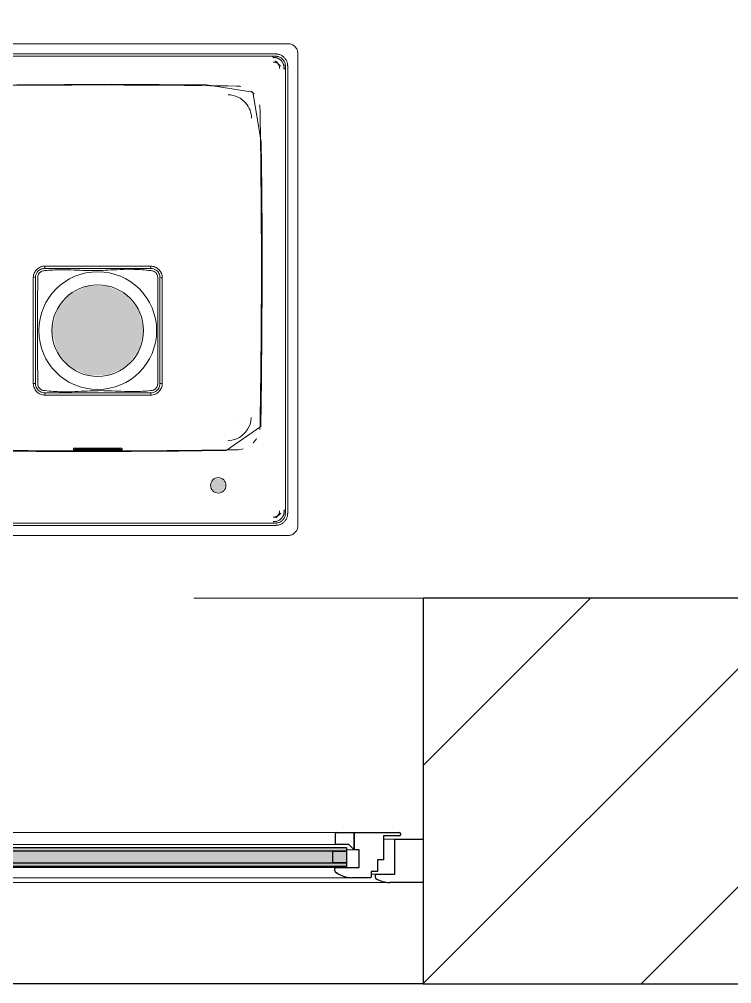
# Model space of a CAD drawing. Header units: millimetres. Extents: x 1680 to 166026, y 35966 to 91121.
# Drawn here: x 45146 to 45885, y 44781 to 45782 of the extents above; entities that cross this region are included whole.
import ezdxf

# ---------------------------------------------------------------- set-up
doc = ezdxf.new("R2010")
doc.units = ezdxf.units.MM
doc.linetypes.add('IMPORT-ACAD_ISO03W100', pattern=[762, 304.8, -457.2])
for name, color, linetype, lineweight in [('A-AREA-PATT', 32, 'Continuous', 18), ('A-GENM', 13, 'Continuous', 18), ('A-GLAZ', 151, 'Continuous', 18), ('A-WALL', 255, 'Continuous', 18), ('A-WALL-PATT', 111, 'Continuous', 50), ('P-SANR-FIXT', 252, 'Continuous', 18)]:
    doc.layers.add(name, color=color, linetype=linetype, lineweight=lineweight)

# ---------------------------------------------------------------- blocks, each defined once
blk = doc.blocks.new('Windows_Opening-Hinge_Strugal_S46_Two-Leaf_INT - 1000x2000-V2-mebel yerləşmə planı')
at = {"layer": 'A-GLAZ'}
h = blk.add_hatch(color=256, dxfattribs=at)
h.paths.add_polyline_path([(72.2, -78.5), (420.5, -78.5), (420.5, -74.5), (58.2, -74.5), (58.2, -78.5)], flags=0)
h.paths.add_polyline_path([(420.5, -62.5), (420.5, -58.5), (58.2, -58.5), (58.2, -62.5), (406.5, -62.5)], flags=0)
h = blk.add_hatch(color=256, dxfattribs=at)
h.paths.add_polyline_path([(420.5, -74.5), (420.5, -62.5), (406.5, -62.5), (406.5, -74.5)], flags=0)
h.paths.add_polyline_path([(58.2, -74.5), (72.2, -74.5), (72.2, -62.5), (58.2, -62.5)], flags=0)
blk.add_hatch(color=256, dxfattribs=at).paths.add_polyline_path([(72.2, -74.5), (406.5, -74.5), (406.5, -62.5), (72.2, -62.5)], flags=0)
for p, q in [((410, -43), (68.7, -43)), ((470.5, -50), (459, -50)), ((409, -55.5), (69.7, -55.5)), ((428.5, -61.2), (420.5, -61.2)), ((428.5, -61.2), (420.5, -61.2)), ((409.5, -79.5), (69.2, -79.5)), ((52.6, -90), (426.1, -90)), ((451.5, -86.5), (446, -86.5)), ((-465.4, -95), (465.4, -95))]:
    blk.add_line(p, q, dxfattribs=at)
at = {"layer": 'A-GLAZ', "lineweight": 25}
for p, q in [((409, -55.5), (409, -44)), ((410, -43), (428.5, -43)), ((428.5, -43), (428.5, -61.2)), ((428.5, -43), (475.5, -43)), ((428.5, -61.2), (428.5, -43)), ((459, -46.5), (459, -71.5)), ((475.5, -46.5), (459, -46.5)), ((470.5, -86.5), (470.5, -50)), ((470.5, -50), (500, -50)), ((476.5, -44), (476.5, -45.5)), ((58.2, -58.5), (420.5, -58.5)), ((422.8, -55.5), (409, -55.5)), ((420.5, -58.5), (420.5, -62.5)), ((428.5, -61.2), (422.8, -55.5)), ((420.5, -62.5), (58.2, -62.5)), ((406.5, -62.5), (420.5, -62.5)), ((406.5, -74.5), (406.5, -62.5)), ((420.5, -62.5), (420.5, -74.5)), ((433.5, -61.2), (428.5, -61.2)), ((433.5, -79.5), (433.5, -61.2)), ((58.2, -74.5), (420.5, -74.5)), ((420.5, -78.5), (58.2, -78.5)), ((420.5, -74.5), (406.5, -74.5)), ((409.5, -79.5), (433.5, -79.5)), ((420.5, -74.5), (420.5, -78.5)), ((452.7, -71.5), (452.7, -83.4)), ((459, -71.5), (452.7, -71.5)), ((408.5, -83), (408.5, -80.5)), ((445.4, -90), (426.1, -90)), ((446, -83.4), (446, -89.4)), ((452.7, -83.4), (446, -83.4)), ((450.5, -90), (450.5, -87.5)), ((451.5, -86.5), (470.5, -86.5)), ((500, -95), (465.4, -95))]:
    blk.add_line(p, q, dxfattribs=at)
for centre, radius, start, end in [((410, -44), 1.01, 90, 180), ((475.5, -44), 1, 360, 90), ((475.5, -45.5), 1, 270, 0), ((409.5, -80.5), 1, 90, 180), ((409.5, -83), 1, 180, 230.2849), ((426.1, -63), 27, 230.2849, 270), ((445.4, -89.4), 0.6, 270, 0), ((451.5, -87.5), 1, 90, 180), ((451.5, -90), 1, 180, 237.7958), ((465.4, -68), 27, 237.7958, 270)]:
    blk.add_arc(centre, radius, start, end, dxfattribs=at)
at = {"layer": 'A-GLAZ'}
for points, knots in [([(409.5, -43.1), (409.5, -43.2), (409.4, -43.2), (409.2, -43.3), (409.2, -43.4), (409.1, -43.5)], [-0.6666667, -0.6666667, -0.6666667, -0.6666667, -0.5833333, -0.4583333, -0.3333333, -0.3333333, -0.3333333, -0.3333333]), ([(476.4, -43.5), (476.3, -43.4), (476.2, -43.3), (476.1, -43.2), (476, -43.2), (476, -43.1)], [-0.6666667, -0.6666667, -0.6666667, -0.6666667, -0.5, -0.4166667, -0.3333333, -0.3333333, -0.3333333, -0.3333333]), ([(476, -46.4), (476, -46.3), (476.1, -46.3), (476.3, -46.2), (476.3, -46.1), (476.4, -46)], [-0.6666667, -0.6666667, -0.6666667, -0.6666667, -0.5833333, -0.4583333, -0.3333333, -0.3333333, -0.3333333, -0.3333333]), ([(409, -79.6), (409, -79.7), (408.9, -79.7), (408.7, -79.8), (408.7, -79.9), (408.6, -80)], [-0.6666667, -0.6666667, -0.6666667, -0.6666667, -0.5833333, -0.4583333, -0.3333333, -0.3333333, -0.3333333, -0.3333333]), ([(408.9, -83.8), (410.5, -85.1), (412.8, -86.6), (415.3, -87.8), (416, -88)], [-1, -1, -1, -1, -0.6666667, -0.5550596, -0.5550596, -0.5550596, -0.5550596]), ([(417.9, -88.7), (418.6, -88.9), (421.3, -89.7), (424, -90), (426.1, -90)], [-0.4449404, -0.4449404, -0.4449404, -0.4449404, -0.3333333, 0, 0, 0, 0]), ([(451, -86.6), (451, -86.7), (450.9, -86.7), (450.7, -86.8), (450.7, -86.9), (450.6, -87)], [-0.6666667, -0.6666667, -0.6666667, -0.6666667, -0.5833333, -0.4583333, -0.3333333, -0.3333333, -0.3333333, -0.3333333]), ([(451, -90.8), (452.4, -91.7), (454.4, -92.8), (456.5, -93.5), (457.1, -93.7)], [-1, -1, -1, -1, -0.6666667, -0.5552298, -0.5552298, -0.5552298, -0.5552298]), ([(458.7, -94.2), (459.2, -94.3), (461.4, -94.8), (463.7, -95), (465.4, -95)], [-0.4447702, -0.4447702, -0.4447702, -0.4447702, -0.3333333, 0, 0, 0, 0])]:
    blk.add_open_spline(points, degree=3, knots=knots, dxfattribs=at)
blk = doc.blocks.new('Generic Models 1 - Generic Models 1-312625-mebel yerləşmə planı')
at = {"layer": 'A-GENM', "color": 253, "linetype": 'IMPORT-ACAD_ISO03W100'}
blk.add_line((1354.7, -13989.8), (2354.7, -13989.8), dxfattribs=at)
blk = doc.blocks.new('intra_frame_kitchen_sink_fr78d_incl_pop_up_waste_water_trap - Default-316005-mebel yerləşmə planı')
at = {"layer": 'P-SANR-FIXT'}
for p, q in [((-380, 255), (380, 255)), ((-364.4, 240.7), (-365.2, 240.7)), ((364.4, 244.5), (-364.4, 244.5)), ((-372.3, 231.8), (-367.2, 236.8)), ((-351.4, 142), (-350.8, 142)), ((-127.7, 109.4), (-127.5, 107)), ((-249.4, 97.4), (-247, 97.5)), ((-115.7, -12.4), (-118, -12.5)), ((-237.4, -24.4), (-237.5, -22)), ((-127.7, -24.4), (-127.5, -22)), ((-366.8, -237.2), (-372.1, -231.9)), ((-366.7, -240.7), (-364.4, -240.7)), ((-364.4, -244.5), (364.4, -244.5)), ((380, -255), (-380, -255))]:
    blk.add_line(p, q, dxfattribs=at)
at = {"layer": 'P-SANR-FIXT', "flags": 128}
for points in [[(-390, -245), (-390, -175), (-390, -105), (-390, -35), (-390, 35), (-390, 105), (-390, 175), (-390, 245)], [(364.4, 242.1), (291.5, 242.1), (218.7, 242.1), (145.8, 242.1), (72.9, 242.1), (0, 242.1), (-72.9, 242.1), (-145.8, 242.1), (-218.7, 242.1), (-291.5, 242.1), (-364.4, 242.1)], [(-379.5, 229.4), (-379.5, 153), (-379.5, 76.5), (-379.5, 0), (-379.5, -76.5), (-379.5, -153), (-379.5, -229.4)], [(-377.1, -229.4), (-377.1, -153), (-377.1, -76.5), (-377.1, 0), (-377.1, 76.5), (-377.1, 153), (-377.1, 229.4)], [(-351.5, 141.8), (-315.7, 167), (-266.3, 167.6), (-217.1, 167.9), (-168, 168), (-118.8, 167.8), (-69.6, 167.3), (-21.5, 159.9), (-12.9, 108.2), (-12.4, 59.1), (-12.1, 9.9), (-12, -39.3), (-12.2, -88.4), (-12.7, -137.6), (-13.5, -186.8)], [(-207.7, 164.6), (-207.7, 165.3), (-207.7, 166.1)], [(-157.3, 166.1), (-157.3, 165.3), (-157.3, 164.6)], [(-341.7, 132.5), (-341.2, 136.7), (-340.1, 140.7), (-338.3, 144.5), (-335.8, 148), (-332.8, 151), (-329.4, 153.4), (-325.6, 155.2), (-321.5, 156.3), (-317.3, 156.8)], [(-13.5, -186.8), (-49.3, -212), (-98.7, -212.6), (-147.9, -212.9), (-197, -213), (-246.2, -212.8), (-295.4, -212.3), (-343.5, -204.9), (-352.1, -153.2), (-352.6, -104.1), (-352.9, -54.9), (-353, -5.7), (-352.8, 43.4), (-352.3, 92.6), (-351.5, 141.8)], [(-237.4, 109.4), (-237.5, 108.2), (-237.5, 107)], [(-244.8, 42.5), (-244.8, 70), (-244.7, 97.5)], [(-120.3, 97.5), (-120.2, 70), (-120.2, 42.5)], [(-115.7, 97.4), (-116.8, 97.4), (-118, 97.5)], [(-244.7, -12.5), (-244.8, 15), (-244.8, 42.5)], [(-120.2, 42.5), (-120.2, 15), (-120.3, -12.5)], [(-247, -12.5), (-248.2, -12.4), (-249.4, -12.4)], [(364.4, -242.1), (291.5, -242.1), (218.7, -242.1), (145.8, -242.1), (72.9, -242.1), (0, -242.1), (-72.9, -242.1), (-145.8, -242.1), (-218.7, -242.1), (-291.5, -242.1), (-364.4, -242.1)]]:
    blk.add_lwpolyline(points, dxfattribs=at)
at = {"layer": 'P-SANR-FIXT'}
for centre, radius, start, end in [((-307.5, 203), 8, 0, 180), ((-307.5, 203), 8, 180, 0), ((-182.5, -9510.6), 9676.9, 89.86826, 90.13174), ((-182.5, -9398.5), 9564.1, 89.86671, 90.13329), ((-182.5, -9398.1), 9562.5, 89.86668, 90.13332), ((-182.5, 42.5), 61.1, 0, 180), ((-182.5, 42.5), 47.5, 0, 180), ((-182.5, 42.5), 61.1, 180, 360), ((-182.5, 42.5), 47.5, 180, 360)]:
    blk.add_arc(centre, radius, start, end, dxfattribs=at)
for points in [[(-390, 245), (-390, 245.7), (-389.9, 247), (-389.3, 248.9), (-388.4, 250.6), (-387.1, 252.1), (-385.6, 253.4), (-383.9, 254.3), (-382, 254.9), (-380.7, 255), (-380, 255)], [(-365.6, 240.6), (-365.4, 240.6), (-365, 240.6), (-364.6, 240.6), (-364.4, 240.6)], [(-326.5, 166.2), (-328.8, 166.2), (-331.3, 165.8), (-333.5, 165.1)], [(-38.5, 166.2), (-86.5, 166.9), (-182.5, 167.7), (-278.5, 166.9), (-326.5, 166.2)], [(-207.7, 164.5), (-207.7, 164.5), (-207.7, 164.6), (-207.7, 164.6)], [(-206.1, 165.6), (-205.6, 165.6), (-205.2, 165.6), (-204.7, 165.6)], [(-157.3, 164.6), (-157.3, 164.6), (-157.3, 164.5), (-157.3, 164.5)], [(-350.6, 145.2), (-350.7, 144.1), (-350.8, 143), (-350.8, 142)], [(-237.4, 109.4), (-239, 109.4), (-242.1, 108.8), (-246.1, 106.1), (-248.8, 102.1), (-249.4, 99), (-249.4, 97.4)], [(-247, 97.5), (-247, 99.2), (-246.1, 102.5), (-242.5, 106.1), (-239.2, 107), (-237.5, 107)], [(-237.5, 107), (-219.2, 107), (-182.5, 107), (-145.8, 107), (-127.5, 107)], [(-237.5, 104.7), (-231.6, 105.4), (-220.5, 105.9), (-206.5, 105.5), (-194.3, 104.9), (-183, 104.7), (-171.7, 105.1), (-159.3, 105.8), (-145, 106.2), (-133.6, 105.5), (-127.5, 104.7)], [(-115.7, 97.4), (-115.7, 99), (-116.3, 102.1), (-119, 106.1), (-122.9, 108.7), (-126.1, 109.4), (-127.7, 109.4)], [(-127.5, 107), (-125.8, 107), (-122.5, 106.1), (-118.9, 102.5), (-118, 99.2), (-118, 97.5)], [(-249.4, 97.4), (-249.4, 85.2), (-249.4, 60.8), (-249.4, 24.2), (-249.4, -0.2), (-249.4, -12.4)], [(-247, -12.5), (-247, 5.8), (-247, 42.5), (-247, 79.2), (-247, 97.5)], [(-118, 97.5), (-118, 79.2), (-118, 42.5), (-118, 5.8), (-118, -12.5)], [(-115.7, -12.4), (-115.7, 6), (-115.7, 42.5), (-115.7, 79.1), (-115.7, 97.4)], [(-249.4, -12.4), (-249.4, -14), (-248.8, -17.1), (-246.1, -21.1), (-242.1, -23.7), (-239, -24.4), (-237.4, -24.4)], [(-127.5, -19.7), (-133.4, -20.3), (-144.3, -20.8), (-158.2, -20.4), (-170.3, -19.8), (-181.6, -19.7), (-192.9, -20.2), (-205.4, -20.9), (-219.9, -21.3), (-231.3, -20.6), (-237.5, -19.7)], [(-127.7, -24.4), (-126.1, -24.4), (-123, -23.8), (-119, -21.1), (-116.3, -17.1), (-115.7, -14), (-115.7, -12.4)], [(-127.5, -22), (-145.8, -22), (-182.5, -22), (-219.2, -22), (-237.5, -22)], [(-237.4, -24.4), (-219.1, -24.4), (-182.5, -24.4), (-146, -24.4), (-127.7, -24.4)], [(-350.8, -187), (-350.8, -188.5), (-350.6, -190.2), (-350.3, -191.7)], [(-330.8, -210.8), (-329.4, -211.1), (-327.9, -211.2), (-326.5, -211.2)], [(-326.5, -211.2), (-278.5, -211.9), (-182.5, -212.7), (-86.5, -211.9), (-38.5, -211.2)], [(-377.1, -229.4), (-376.9, -229), (-376.4, -228.5), (-375.9, -229), (-375.6, -229.4)], [(-380, -255), (-380.7, -255), (-382, -254.9), (-383.9, -254.3), (-385.6, -253.4), (-387.1, -252.1), (-388.4, -250.6), (-389.3, -248.9), (-389.9, -247), (-390, -245.7), (-390, -245)]]:
    blk.add_open_spline(points, degree=3, dxfattribs=at)
for points, knots in [([(-364.4, 244.5), (-364.9, 244.5), (-365.7, 244.5), (-366.8, 244.5), (-367.5, 244.5), (-368.3, 244.4), (-369.3, 244.3), (-371.1, 243.9), (-373.5, 242.9), (-375.9, 240.9), (-377.9, 238.5), (-378.9, 236.1), (-379.3, 234.3), (-379.4, 233.3), (-379.5, 232.5), (-379.5, 231.8), (-379.5, 230.7), (-379.5, 229.9), (-379.5, 229.4)], [-22.916187, -22.916187, -22.916187, -22.916187, -21.483925, -20.767794, -20.051663, -19.335532, -18.619402, -17.18714, -14.322617, -11.458093, -8.59357, -5.729047, -4.296785, -3.580654, -2.864523, -2.148392, -1.432262, 0, 0, 0, 0]), ([(-377.1, 229.4), (-377.1, 229.7), (-377.1, 230.2), (-377.1, 231), (-377.1, 231.7), (-377.1, 232.5), (-377, 233.2), (-376.9, 234.3), (-376.4, 236), (-375.2, 238.3), (-372.9, 240.4), (-370.6, 241.6), (-368.9, 242), (-367.9, 242.1), (-367.4, 242.1), (-367.1, 242.1)], [0, 0, 0, 0, 0.041667, 0.083333, 0.125, 0.166667, 0.208333, 0.25, 0.333333, 0.5, 0.666667, 0.833333, 0.916667, 0.958333, 1, 1, 1, 1]), ([(-375.6, 229.4), (-375.7, 229.7), (-375.7, 230.2), (-375.7, 230.8), (-375.7, 231.2), (-375.7, 231.7), (-375.6, 232.2), (-375.5, 232.5), (-375.4, 232.9), (-375.4, 233.1), (-375.3, 233.3), (-375.2, 233.6), (-375.1, 234), (-374.9, 234.4), (-374.7, 234.8), (-374.5, 235.2), (-374.2, 235.7), (-374, 236), (-373.9, 236.3), (-373.7, 236.5), (-373.6, 236.7), (-373.4, 236.9), (-373, 237.3), (-372.3, 238.1), (-371, 239.1), (-369.3, 240), (-367.5, 240.5), (-366.3, 240.6), (-365.6, 240.6)], [0, 0, 0, 0, 0.055556, 0.083333, 0.111111, 0.138889, 0.166667, 0.194444, 0.208333, 0.222222, 0.236111, 0.25, 0.277778, 0.305556, 0.333333, 0.361111, 0.388889, 0.416667, 0.430556, 0.444444, 0.458333, 0.472222, 0.5, 0.555556, 0.666667, 0.777778, 0.888889, 1, 1, 1, 1]), ([(-367.1, 242.1), (-366.9, 242.1), (-366.4, 242.1), (-365.5, 242.1), (-364.9, 242.1), (-364.4, 242.1)], [0, 0, 0, 0, 0.25, 0.5, 1, 1, 1, 1]), ([(-364.4, 235.9), (-364.6, 235.9), (-364.9, 235.9), (-365.2, 235.9), (-365.5, 235.9), (-365.8, 235.9), (-366.4, 235.9), (-367.1, 235.7), (-368, 235.4), (-368.9, 234.8), (-369.8, 233.9), (-370.3, 233.1), (-370.6, 232.4), (-370.8, 231.9), (-370.9, 231.5), (-370.9, 231.2), (-370.9, 230.9), (-370.9, 230.6), (-370.9, 230.3), (-370.9, 229.9), (-370.9, 229.6), (-370.9, 229.4)], [-1, -1, -1, -1, -0.958333, -0.916667, -0.895833, -0.875, -0.833333, -0.75, -0.666667, -0.555556, -0.444444, -0.333333, -0.277778, -0.222222, -0.194444, -0.166667, -0.138889, -0.111111, -0.083333, -0.055556, 0, 0, 0, 0]), ([(-375.6, 229.4), (-375.9, 229), (-376.4, 228.5), (-376.9, 229), (-377.1, 229.4)], [0, 0, 0, 0, 0.5, 0.9999993, 0.9999993, 0.9999993, 0.9999993]), ([(-207.7, 166.1), (-207.7, 166.1), (-207.6, 166.1), (-207.1, 166.2), (-206.1, 166.3), (-205.2, 166.3), (-204.7, 166.3)], [-1, -1, -1, -1, -0.785714, -0.571429, -0.285714, 0, 0, 0, 0]), ([(-207.7, 165.8), (-207.7, 165.8), (-207.5, 165.7), (-207.2, 165.7), (-206.8, 165.7), (-206.6, 165.7)], [-0.8571429, -0.8571429, -0.8571429, -0.8571429, -0.7857143, -0.5714286, -0.4285714, -0.4285714, -0.4285714, -0.4285714]), ([(-204.7, 164.4), (-205.1, 164.4), (-205.8, 164.4), (-206.8, 164.4), (-207.3, 164.5), (-207.5, 164.5)], [-1, -1, -1, -1, -0.7857143, -0.5714286, -0.2857143, -0.2857143, -0.2857143, -0.2857143]), ([(-160.3, 166.3), (-159.9, 166.3), (-159.2, 166.3), (-158.2, 166.2), (-157.6, 166.2), (-157.3, 166.1), (-157.3, 166.1), (-157.3, 166.1)], [-1, -1, -1, -1, -0.785714, -0.571429, -0.285714, -0.142857, 0, 0, 0, 0]), ([(-160.3, 165.6), (-159.9, 165.6), (-159.5, 165.6), (-159, 165.6), (-158.9, 165.6)], [-1, -1, -1, -1, -0.7857143, -0.7142857, -0.7142857, -0.7142857, -0.7142857]), ([(-157.5, 164.5), (-157.6, 164.5), (-158, 164.4), (-158.9, 164.4), (-159.8, 164.4), (-160.3, 164.4)], [-0.7142857, -0.7142857, -0.7142857, -0.7142857, -0.5714286, -0.2857143, 0, 0, 0, 0]), ([(-158.4, 165.7), (-158, 165.7), (-157.6, 165.7), (-157.4, 165.8), (-157.3, 165.8)], [-0.5714286, -0.5714286, -0.5714286, -0.5714286, -0.2857143, -0.1428571, -0.1428571, -0.1428571, -0.1428571]), ([(-343.8, 158.8), (-344.6, 158), (-345.8, 156.5), (-346.9, 155), (-347.3, 154.4)], [0.5075472, 0.5075472, 0.5075472, 0.5075472, 0.6, 0.6558471, 0.6558471, 0.6558471, 0.6558471]), ([(-350.8, 142), (-351.6, 98.1), (-352.7, -11.5), (-352, -121.2), (-350.8, -187)], [0, 0, 0, 0, 0.4, 1, 1, 1, 1]), ([(-244.7, 97.5), (-244.7, 98.8), (-244.2, 100.7), (-242.7, 102.7), (-240.7, 104.2), (-238.8, 104.7), (-237.5, 104.7)], [-1, -1, -1, -1, -0.666667, -0.5, -0.333333, 0, 0, 0, 0]), ([(-127.7, 109.4), (-139.9, 109.4), (-158.2, 109.4), (-182.5, 109.4), (-206.9, 109.4), (-225.2, 109.4), (-237.4, 109.4)], [0, 0, 0, 0, 0.333333, 0.5, 0.666667, 1, 1, 1, 1]), ([(-127.5, 104.7), (-126.2, 104.7), (-124.3, 104.2), (-122.3, 102.7), (-120.8, 100.7), (-120.3, 98.8), (-120.3, 97.5)], [-1, -1, -1, -1, -0.666667, -0.5, -0.333333, 0, 0, 0, 0]), ([(-237.5, -22), (-239.5, -22), (-243, -20.9), (-246.3, -17), (-247, -14), (-247, -12.5)], [0, 0, 0, 0, 0.4, 0.7, 1, 1, 1, 1]), ([(-237.5, -19.7), (-238.8, -19.7), (-240.7, -19.2), (-242.7, -17.7), (-244.2, -15.7), (-244.7, -13.8), (-244.7, -12.5)], [-1, -1, -1, -1, -0.666667, -0.5, -0.333333, 0, 0, 0, 0]), ([(-118, -12.5), (-118, -13.5), (-118.3, -15.5), (-119.9, -18.7), (-123, -21.3), (-126, -22), (-127.5, -22)], [0, 0, 0, 0, 0.2, 0.4, 0.7, 1, 1, 1, 1]), ([(-120.3, -12.5), (-120.3, -13.8), (-120.8, -15.7), (-122.3, -17.7), (-124.3, -19.2), (-126.2, -19.7), (-127.5, -19.7)], [-1, -1, -1, -1, -0.666667, -0.5, -0.333333, 0, 0, 0, 0]), ([(-317.7, -202.1), (-321.2, -202.1), (-328.2, -200.4), (-336.2, -194.3), (-340.9, -186.2), (-341.9, -180.6), (-342, -177.8)], [-1, -1, -1, -1, -0.722222, -0.444444, -0.222222, 0, 0, 0, 0]), ([(-344.8, -202.8), (-344.4, -203.2), (-343.4, -204.3), (-342.2, -205.3), (-341.5, -205.9)], [0.4544192, 0.4544192, 0.4544192, 0.4544192, 0.5, 0.5721258, 0.5721258, 0.5721258, 0.5721258]), ([(-379.5, -229.4), (-379.5, -229.9), (-379.5, -230.6), (-379.5, -231.4), (-379.5, -231.9), (-379.5, -232.5), (-379.4, -233.3), (-379.3, -234.3), (-378.9, -236.1), (-377.9, -238.5), (-375.9, -240.9), (-373.5, -242.9), (-371.1, -243.9), (-369.3, -244.3), (-368.3, -244.4), (-367.5, -244.5), (-366.8, -244.5), (-365.7, -244.5), (-364.9, -244.5), (-364.4, -244.5)], [-22.916207, -22.916207, -22.916207, -22.916207, -21.483944, -21.125878, -20.767812, -20.051681, -19.335549, -18.619418, -17.187155, -14.322629, -11.458103, -8.593578, -5.729052, -4.296789, -3.580657, -2.864526, -2.148394, -1.432263, 0, 0, 0, 0]), ([(-364.4, -242.1), (-364.7, -242.1), (-365.3, -242.1), (-366.2, -242.1), (-366.9, -242.1), (-367.5, -242.1), (-367.9, -242), (-368.3, -242), (-368.9, -241.9), (-369.9, -241.7), (-371.9, -241.1), (-374.3, -239.3), (-376, -236.9), (-376.7, -235), (-376.9, -234), (-377, -233.4), (-377, -233), (-377.1, -232.5), (-377.1, -232.1), (-377.1, -231.6), (-377.1, -230.8), (-377.1, -230), (-377.1, -229.4)], [0, 0, 0, 0, 0.041667, 0.083333, 0.125, 0.145833, 0.166667, 0.1875, 0.208333, 0.25, 0.333333, 0.5, 0.666667, 0.75, 0.791667, 0.8125, 0.833333, 0.854167, 0.875, 0.895833, 0.916667, 1, 1, 1, 1]), ([(-364.4, -240.6), (-364.7, -240.7), (-365.3, -240.7), (-366.3, -240.7), (-367, -240.6), (-367.6, -240.5), (-368, -240.4), (-368.5, -240.3), (-369.1, -240.1), (-369.7, -239.8), (-370.4, -239.4), (-370.9, -239.1), (-371.3, -238.8), (-371.7, -238.6), (-372.1, -238.2), (-372.7, -237.7), (-373.2, -237.1), (-373.6, -236.7), (-373.8, -236.3), (-374.1, -235.9), (-374.4, -235.4), (-374.8, -234.7), (-375.1, -234.1), (-375.3, -233.5), (-375.4, -233), (-375.5, -232.6), (-375.6, -232), (-375.7, -231.3), (-375.7, -230.3), (-375.7, -229.7), (-375.6, -229.4)], [0, 0, 0, 0, 0.05, 0.1, 0.15, 0.175, 0.2, 0.225, 0.25, 0.3, 0.35, 0.375, 0.4, 0.425, 0.45, 0.5, 0.55, 0.575, 0.6, 0.625, 0.65, 0.7, 0.75, 0.775, 0.8, 0.825, 0.85, 0.9, 0.95, 1, 1, 1, 1]), ([(-370.9, -229.4), (-370.9, -229.6), (-370.9, -229.9), (-370.9, -230.2), (-370.9, -230.5), (-370.9, -230.8), (-370.9, -231.4), (-370.7, -232.1), (-370.4, -233), (-369.8, -233.9), (-368.9, -234.8), (-368.1, -235.3), (-367.4, -235.6), (-366.9, -235.8), (-366.5, -235.9), (-366.2, -235.9), (-365.9, -235.9), (-365.6, -235.9), (-365.3, -235.9), (-364.9, -235.9), (-364.6, -235.9), (-364.4, -235.9)], [-1, -1, -1, -1, -0.958333, -0.916667, -0.895833, -0.875, -0.833333, -0.75, -0.666667, -0.555556, -0.444444, -0.333333, -0.277778, -0.222222, -0.194444, -0.166667, -0.138889, -0.111111, -0.083333, -0.055556, 0, 0, 0, 0]), ([(-364.4, -242.1), (-364.4, -242.1), (-364.3, -242), (-364.2, -242), (-364.2, -241.9), (-364.1, -241.8), (-364.1, -241.8), (-364.2, -241.7), (-364.3, -241.6), (-364.4, -241.6), (-364.4, -241.5), (-364.5, -241.4), (-364.4, -241.4), (-364.4, -241.3), (-364.4, -241.2), (-364.4, -241.2), (-364.4, -241.1), (-364.4, -241), (-364.4, -240.9), (-364.4, -240.8), (-364.4, -240.7), (-364.4, -240.6)], [0, 0, 0, 0, 0.05, 0.1, 0.15, 0.1875, 0.225, 0.275, 0.325, 0.375, 0.4125, 0.45, 0.5, 0.55, 0.5875, 0.625, 0.7, 0.75, 0.8, 0.9, 1, 1, 1, 1])]:
    blk.add_open_spline(points, degree=3, knots=knots, dxfattribs=at)

msp = doc.modelspace()

# ---------------------------------------------------------------- hatches: boundary and pattern name
at = {"layer": 'A-AREA-PATT'}
h = msp.add_hatch(color=254, dxfattribs=at)
h.paths.add_polyline_path([(44675.3, 45261.3), (44674.5, 45262.2), (44674.5, 45261.7), (44675.1, 45261.4)], flags=0)
h.paths.add_polyline_path([(44675.6, 45266.6), (44675.1, 45267.1), (44674.5, 45268.5), (44675.1, 45267.1)], flags=0)
h.paths.add_polyline_path([(45413.6, 45266.6), (45415, 45268.3), (45414.1, 45267.1), (45413.6, 45266.6)], flags=0)
h.paths.add_polyline_path([(44668.9, 45270), (44669.7, 45271.8), (44668.8, 45272), (44669, 45271.8)], flags=0)
h.paths.add_polyline_path([(45420.3, 45270), (45420.5, 45272), (45419.7, 45271.4), (45420.3, 45270.2)], flags=0)
h.paths.add_polyline_path([(45044.6, 45280.7), (45057, 45285.9), (45061.9, 45298.9), (45056.6, 45310.8), (45044, 45315.5), (45032.3, 45310.6), (45027.1, 45298.2), (45032.8, 45285.7), (45042.8, 45281.5)], flags=0)
h.paths.add_polyline_path([(44797.1, 45284.7), (44806.7, 45288.7), (44810.4, 45298.9), (44806.2, 45308), (44797.1, 45311.7), (44787.6, 45307.8), (44783.9, 45297.6), (44788.1, 45288.5), (44795.8, 45285.3)], flags=0)
h.paths.add_polyline_path([(44739.1, 45291.3), (44741.1, 45291.3), (44745.1, 45298.2), (44740.5, 45305.2), (44733.1, 45305.2), (44729.1, 45298.2), (44733.8, 45291.3), (44738, 45291.3)], flags=0)
h.paths.add_polyline_path([(45348.1, 45291.3), (45356.1, 45291.3), (45360.1, 45298.2), (45356.1, 45305.2), (45348.1, 45305.2), (45344.1, 45298.2), (45347, 45293.2)], flags=0)
h.paths.add_polyline_path([(45249.4, 45336.2), (45250.1, 45336.9), (45249.4, 45336.7)], flags=0)
h.paths.add_polyline_path([(45245.1, 45334), (45252.4, 45334.9), (45252.4, 45335.2), (45252.1, 45336), (45250.6, 45335.6), (45249.4, 45335.6), (45204.9, 45336), (45204.5, 45336), (45203.5, 45335.6), (45201.9, 45335.6), (45201.9, 45335.2), (45203.6, 45335), (45204.9, 45334.9), (45249.4, 45334.9), (45245.2, 45334)], flags=0)
h.paths.add_polyline_path([(45204.9, 45336.2), (45204.9, 45336.9), (45202.5, 45336.6)], flags=0)
h.paths.add_polyline_path([(44997.3, 45360.7), (45000, 45361.2), (45002.4, 45362.6), (45004.2, 45364.7), (45005.1, 45367.3), (45004.5, 45365.9), (45003.3, 45363.6), (45001.2, 45361.8), (44997.4, 45360.7)], flags=0)
h.paths.add_polyline_path([(45362.3, 45360.7), (45365, 45361.2), (45367.4, 45362.6), (45369.2, 45364.7), (45370.1, 45367.3), (45369.5, 45365.9), (45368.3, 45363.6), (45366.2, 45361.8), (45362.4, 45360.7)], flags=0)
h.paths.add_polyline_path([(44726.9, 45360.8), (44724.2, 45361.3), (44721.2, 45363.3), (44720.4, 45364.7), (44721.9, 45362.6), (44724.2, 45361.3), (44725.5, 45360.9)], flags=0)
h.paths.add_polyline_path([(45091.9, 45360.8), (45089.2, 45361.3), (45086.7, 45362.8), (45085.4, 45364.7), (45086.9, 45362.6), (45089.2, 45361.3), (45090.5, 45360.9)], flags=0)
h.paths.add_polyline_path([(44917, 45391.9), (44917, 45391.9), (44908.8, 45391.9)], flags=0)
h.paths.add_polyline_path([(45282, 45391.9), (45282, 45391.9), (45273.8, 45391.9)], flags=0)
h.paths.add_polyline_path([(45172.1, 45395.4), (45172.1, 45396.5), (45171.4, 45396.5)], flags=0)
h.paths.add_polyline_path([(44862.1, 45412.4), (44873.8, 45413), (44891.7, 45421.7), (44905, 45438.4), (44909.6, 45458.7), (44904.6, 45479.7), (44891.7, 45495.9), (44872, 45505), (44851.6, 45505), (44832.5, 45495.8), (44819.3, 45479.1), (44814.6, 45458.7), (44819.7, 45437.8), (44832.6, 45421.6), (44851.6, 45412.5), (44862, 45412.4)], flags=0)
h.paths.add_polyline_path([(45229.5, 45412.4), (45238.8, 45413), (45256.7, 45421.7), (45270, 45438.4), (45274.6, 45458.7), (45269.6, 45479.7), (45256.7, 45495.9), (45237, 45505), (45216.6, 45505), (45197.5, 45495.8), (45184.3, 45479.1), (45179.6, 45458.7), (45184.7, 45437.8), (45197.6, 45421.6), (45216.6, 45412.5), (45227.1, 45412.4)], flags=0)
h.paths.add_polyline_path([(44795.3, 45487.4), (44795.3, 45513.7), (44795.3, 45513.6)], flags=0)
h.paths.add_polyline_path([(45160.3, 45488.2), (45160.3, 45513.7), (45160.3, 45513.6)], flags=0)
h.paths.add_polyline_path([(44929, 45505.2), (44929, 45513.7), (44929, 45513.6)], flags=0)
h.paths.add_polyline_path([(45294, 45505.2), (45294, 45513.7), (45294, 45513.6)], flags=0)
h.paths.add_polyline_path([(45286.6, 45524.7), (45282, 45525.6), (45282.1, 45525.6), (45285.1, 45525)], flags=0)
h.paths.add_polyline_path([(44921.6, 45524.7), (44917, 45525.6), (44917.1, 45525.6), (44920.1, 45525)], flags=0)
h.paths.add_polyline_path([(45370.3, 45679.4), (45369.8, 45682.1), (45368.4, 45684.4), (45366.3, 45686.2), (45363.8, 45687.1), (45365.1, 45686.7), (45367.6, 45685.2), (45369.2, 45683.3), (45370.3, 45679.4)], flags=0)
h.paths.add_polyline_path([(45005.3, 45679.4), (45004.8, 45682.1), (45003.4, 45684.4), (45001.3, 45686.2), (44998.8, 45687.1), (45000.1, 45686.7), (45002.6, 45685.2), (45004.2, 45683.3), (45005.3, 45679.4)], flags=0)
h.paths.add_polyline_path([(45084, 45679.4), (45085.9, 45684.4), (45088, 45686.2), (45086.8, 45685.4), (45085, 45683.3), (45084.1, 45680.8), (45084, 45679.4)], flags=0)
h.paths.add_polyline_path([(44719.5, 45681.2), (44720.9, 45684.4), (44723, 45686.2), (44721.8, 45685.4), (44720, 45683.3), (44719.5, 45682.1)], flags=0)
h.paths.add_polyline_path([(45421, 45730), (45420.3, 45730.9), (45420.5, 45730.5)], flags=0)
h.paths.add_polyline_path([(44668.2, 45730), (44669, 45730.7), (44668.8, 45730.5)], flags=0)
h.paths.add_polyline_path([(45415.6, 45731.9), (45415, 45734.1), (45415.1, 45733), (45415.4, 45732.2)], flags=0)
h.paths.add_polyline_path([(44670, 45735.9), (44670.7, 45736.1), (44670.2, 45736.4), (44670, 45735.9)], flags=0)
h.paths.add_polyline_path([(44673.3, 45740.1), (44674.8, 45740.2), (44674.8, 45740.8), (44673.3, 45740.1)], flags=0)
h.paths.add_polyline_path([(44250.5, 45826.2), (45859.6, 45826.2), (45859.6, 47601.2), (42589.6, 47601.2), (42589.6, 45826.2), (43013.8, 45826.2)], flags=0)
at = {"layer": 'A-WALL-PATT', "lineweight": 18}
h = msp.add_hatch(dxfattribs=at)
h.set_pattern_fill('FP_1', color=256, style=0, pattern_type=2)
h.set_pattern_definition([(45, (43209.95, 59171.05), (-113.137, 113.137), [])])
h.paths.add_polyline_path([(46904.6, 44781.2), (46904.6, 45181.2), (45564.6, 45181.2), (45564.6, 44781.2), (46723.8, 44781.2)], flags=0)
h.paths.add_polyline_path([(44559.6, 44781.2), (44564.6, 44781.2), (44564.6, 45181.2), (43314.6, 45181.2), (43314.6, 44781.2), (44250.5, 44781.2)], flags=0)
h.paths.add_polyline_path([(42086.3, 44781.2), (42314.6, 44781.2), (42314.6, 45181.2), (41344.6, 45181.2), (41344.6, 44781.2), (41777.1, 44781.2)], flags=0)
h.paths.add_polyline_path([(40644.6, 44781.2), (40644.6, 45181.2), (39244.6, 45181.2), (39244.6, 44781.2), (40540.4, 44781.2)], flags=0)

# ---------------------------------------------------------------- linework, layer by layer
at = {"layer": 'A-WALL', "lineweight": 30}
for p, q in [((46504.6, 45181.2), (45564.6, 45181.2)), ((45564.6, 45181.2), (45564.6, 44781.2)), ((45564.6, 44781.2), (44564.6, 44781.2)), ((45564.6, 44781.2), (46904.6, 44781.2))]:
    msp.add_line(p, q, dxfattribs=at)

# ---------------------------------------------------------------- block references
at = {"layer": 'A-GENM', "color": 253, "linetype": 'IMPORT-ACAD_ISO03W100'}
msp.add_blockref('Generic Models 1 - Generic Models 1-312625-mebel yerləşmə planı', (43209.9, 59171.1), dxfattribs=at)
at = {"layer": 'A-GLAZ'}
msp.add_blockref('Windows_Opening-Hinge_Strugal_S46_Two-Leaf_INT - 1000x2000-V2-mebel yerləşmə planı', (45064.6, 44981.2), dxfattribs=at)
at = {"layer": 'P-SANR-FIXT', "rotation": 180}
msp.add_blockref('intra_frame_kitchen_sink_fr78d_incl_pop_up_waste_water_trap - Default-316005-mebel yerləşmə planı', (45044.6, 45501.2), dxfattribs=at)

doc.saveas('drawing.dxf')
